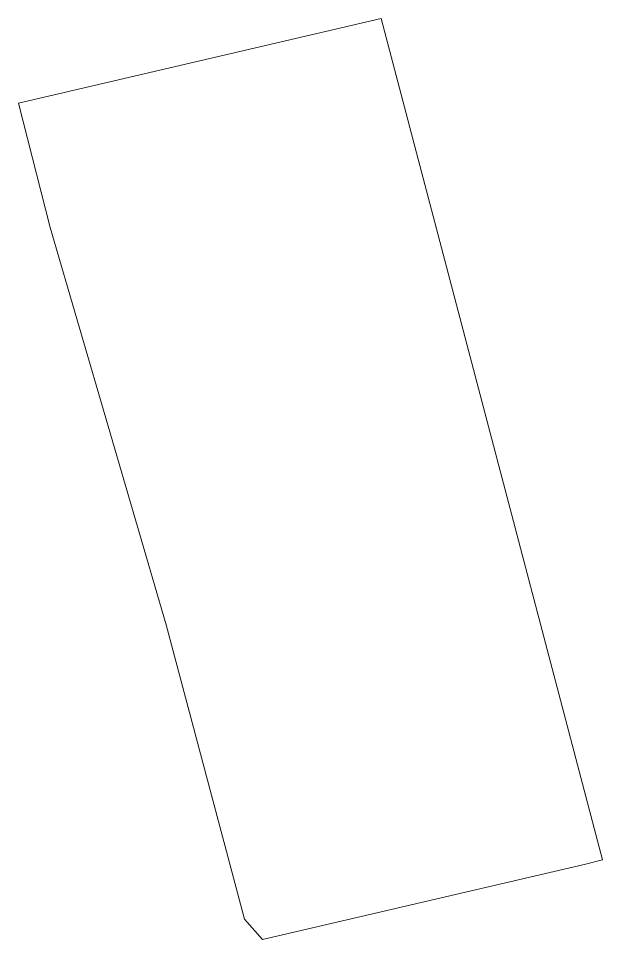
# Model space of a CAD drawing. Header units: millimetres. Extents: x 605211 to 605280, y 1312825 to 1312933.
import ezdxf

# ---------------------------------------------------------------- set-up
doc = ezdxf.new("R2010")
doc.units = ezdxf.units.MM
doc.layers.add('CVL_CUADCON_TIT', color=1, linetype='Continuous')

msp = doc.modelspace()

# ---------------------------------------------------------------- linework, layer by layer
at = {"layer": 'CVL_CUADCON_TIT', "color": 0, "lineweight": 0, "ltscale": 0.5, "flags": 128}
msp.add_lwpolyline([(605254.07, 1312933.23), (605280.13, 1312834.32), (605277.97, 1312833.78), (605240.14, 1312824.95), (605237.99, 1312827.33), (605228.78, 1312861.96), (605215.16, 1312908.64), (605211.41, 1312923.29), (605254.07, 1312933.23)], dxfattribs=at)

doc.saveas('drawing.dxf')
